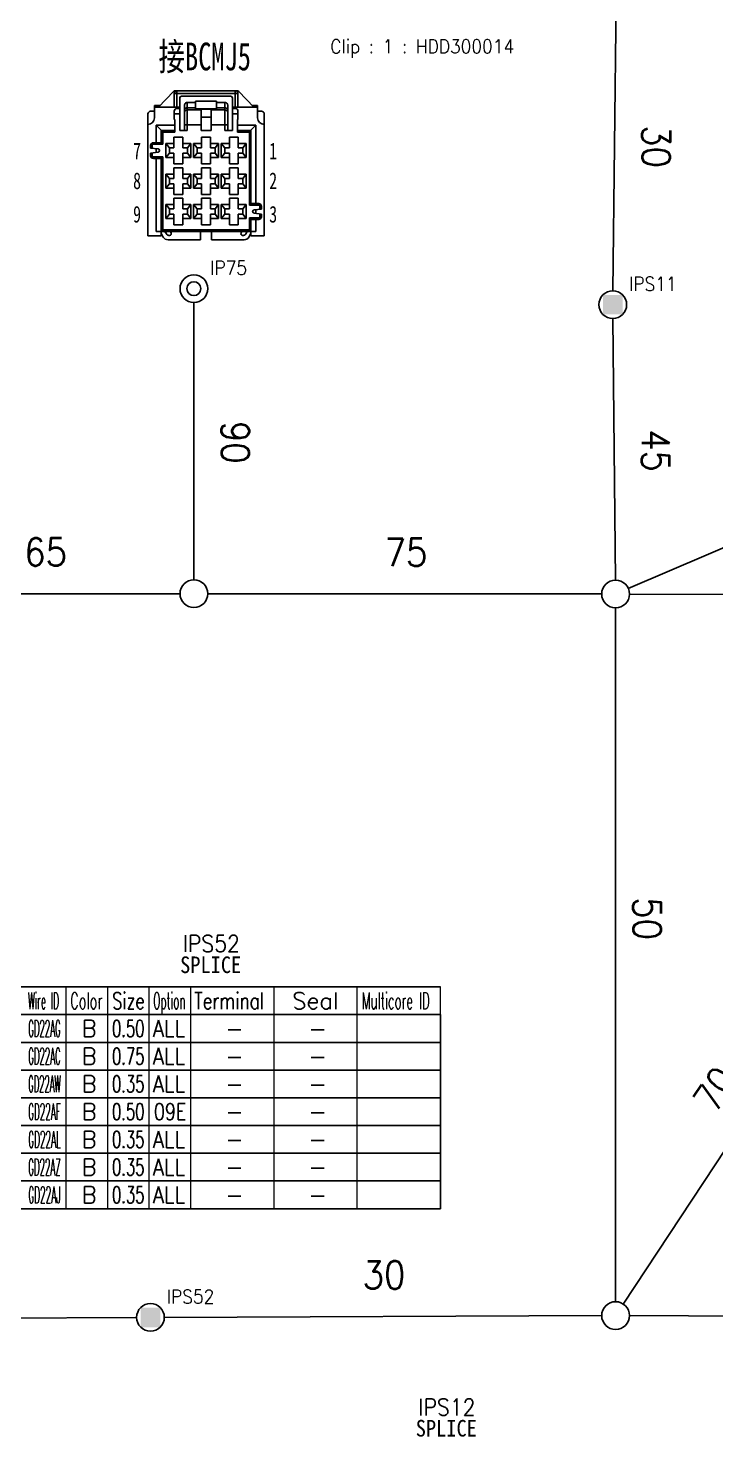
# Model space of a CAD drawing. Header units: inches. Extents: x 47316 to 59086, y 3141 to 11743.
# Drawn here: x 51892.4 to 52016.5, y 8601.8 to 8855.9 of the extents above; entities that cross this region are included whole.
import ezdxf

# ---------------------------------------------------------------- set-up
doc = ezdxf.new("R2010")
doc.units = ezdxf.units.IN
doc.header["$MEASUREMENT"] = 0
doc.layers.add('___SHELL', color=7, linetype='Continuous')
doc.styles.add('MtX_FangSong_GB2312', font='')
doc.styles.get("Standard").update_dxf_attribs({"font": ''})
doc.styles.get('MtX_FangSong_GB2312').set_extended_font_data('FangSong_GB2312')
doc.styles.get('Standard').set_extended_font_data('SimSun')
doc.linetypes.add('_VH_FOAM_COVERING_2', pattern='A,0.0001,[31,VeSys.shx,S=0.1,R=0,X=0,Y=0],-0.4,[31,VeSys.shx,S=0.1,R=180,X=0,Y=0],-0.0001', length=0.4002)
doc.linetypes.add('_VH_OTCON', pattern='A,0.0001,[7,VeSys.shx,S=0.1,R=0,X=0,Y=0],-0.4,[7,VeSys.shx,S=0.1,R=0,X=0,Y=0],-0.4,["X",Standard,S=1,R=0,X=-0.5,Y=-0.5],-0.0001,[7,VeSys.shx,S=0.1,R=0,X=0,Y=0],-0.4', length=1.2002)
doc.linetypes.add('_VH_SPACE_TAPE', pattern='A,0.0001,[17,VeSys.shx,S=0.1,R=0,X=0,Y=0],-0.4,[17,VeSys.shx,S=0.1,R=0,X=0,Y=0],-0.4,[17,VeSys.shx,S=0.1,R=0,X=0,Y=0],-0.4,[18,VeSys.shx,S=0.1,R=0,X=0,Y=0],-0.5,[18,VeSys.shx,S=0.1,R=180,X=0.1,Y=0],-0.1,[17,VeSys.shx,S=0.1,R=0,X=0,Y=0],-0.4,[17,VeSys.shx,S=0.1,R=0,X=0,Y=0],-0.4,[17,VeSys.shx,S=0.1,R=0,X=0,Y=0],-0.4', length=3.0001)

msp = doc.modelspace()

# ---------------------------------------------------------------- linework, layer by layer
at = {"color": 0, "linetype": '_VH_OTCON', "lineweight": -2, "ltscale": 5}
for p, q in [((51998.49, 8861.03), (51997.91, 8808.58)), ((51922.32, 8756.44), (51922.32, 8806.46)), ((51998.35, 8756.38), (51997.9, 8803.58)), ((51919.82, 8753.94), (51870.47, 8753.94)), ((51995.88, 8753.89), (51924.82, 8753.94)), ((51998.38, 8626.22), (51998.38, 8751.38)), ((51827.79, 8622.91), (51911.99, 8623.37)), ((51995.88, 8623.71), (51916.99, 8623.4)), ((52000.88, 8623.71), (52070.79, 8623.44))]:
    msp.add_line(p, q, dxfattribs=at)
at = {"color": 0, "linetype": '_VH_FOAM_COVERING_2', "lineweight": -2, "ltscale": 5}
msp.add_line((52000.67, 8754.87), (52109.08, 8801.45), dxfattribs=at)
at = {"color": 0, "linetype": '_VH_SPACE_TAPE', "lineweight": -2, "ltscale": 5}
msp.add_line((52000.88, 8753.87), (52088, 8753.56), dxfattribs=at)
at = {"color": 0, "linetype": 'Continuous', "lineweight": -2}
for p, q in [((51884.28, 8683), (51966.78, 8683)), ((51884.28, 8678), (51966.78, 8678))]:
    msp.add_line(p, q, dxfattribs=at)
at = {"color": 7, "linetype": 'Continuous', "lineweight": 15}
for p, q in [((51899.28, 8678), (51899.28, 8683)), ((51906.78, 8678), (51906.78, 8683)), ((51914.28, 8678), (51914.28, 8683)), ((51921.78, 8678), (51921.78, 8683)), ((51936.78, 8678), (51936.78, 8683)), ((51951.78, 8678), (51951.78, 8683)), ((51966.78, 8678), (51966.78, 8683))]:
    msp.add_line(p, q, dxfattribs=at)
at = {"color": 102, "linetype": 'Continuous', "lineweight": 15}
for p, q in [((51899.28, 8673), (51899.28, 8678)), ((51906.78, 8673), (51906.78, 8678)), ((51914.28, 8673), (51914.28, 8678)), ((51921.78, 8673), (51921.78, 8678)), ((51936.78, 8673), (51936.78, 8678)), ((51951.78, 8673), (51951.78, 8678)), ((51899.28, 8668), (51899.28, 8673)), ((51906.78, 8668), (51906.78, 8673)), ((51914.28, 8668), (51914.28, 8673)), ((51921.78, 8668), (51921.78, 8673)), ((51936.78, 8668), (51936.78, 8673)), ((51951.78, 8668), (51951.78, 8673)), ((51899.28, 8663), (51899.28, 8668)), ((51906.78, 8663), (51906.78, 8668)), ((51914.28, 8663), (51914.28, 8668)), ((51921.78, 8663), (51921.78, 8668)), ((51936.78, 8663), (51936.78, 8668)), ((51951.78, 8663), (51951.78, 8668)), ((51899.28, 8658), (51899.28, 8663)), ((51906.78, 8658), (51906.78, 8663)), ((51914.28, 8658), (51914.28, 8663)), ((51921.78, 8658), (51921.78, 8663)), ((51936.78, 8658), (51936.78, 8663)), ((51951.78, 8658), (51951.78, 8663)), ((51899.28, 8653), (51899.28, 8658)), ((51906.78, 8653), (51906.78, 8658)), ((51914.28, 8653), (51914.28, 8658)), ((51921.78, 8653), (51921.78, 8658)), ((51936.78, 8653), (51936.78, 8658)), ((51951.78, 8653), (51951.78, 8658)), ((51899.28, 8648), (51899.28, 8653)), ((51906.78, 8648), (51906.78, 8653)), ((51914.28, 8648), (51914.28, 8653)), ((51921.78, 8648), (51921.78, 8653)), ((51936.78, 8648), (51936.78, 8653)), ((51951.78, 8648), (51951.78, 8653)), ((51899.28, 8643), (51899.28, 8648)), ((51906.78, 8643), (51906.78, 8648)), ((51914.28, 8643), (51914.28, 8648)), ((51921.78, 8643), (51921.78, 8648)), ((51936.78, 8643), (51936.78, 8648)), ((51951.78, 8643), (51951.78, 8648))]:
    msp.add_line(p, q, dxfattribs=at)
at = {"color": 0, "linetype": '_VH_OTCON', "lineweight": -2, "ltscale": 5}
msp.add_lwpolyline([(51999.75, 8625.8), (52045.21, 8694.65), (52063.14, 8694.65)], dxfattribs=at)
at = {"color": 0, "linetype": 'Continuous', "lineweight": -2}
for points in [[(51884.28, 8673), (51884.28, 8678), (51966.78, 8678), (51966.78, 8673)], [(51884.28, 8668), (51884.28, 8673), (51966.78, 8673), (51966.78, 8668)], [(51884.28, 8663), (51884.28, 8668), (51966.78, 8668), (51966.78, 8663)], [(51884.28, 8658), (51884.28, 8663), (51966.78, 8663), (51966.78, 8658)], [(51884.28, 8653), (51884.28, 8658), (51966.78, 8658), (51966.78, 8653)], [(51884.28, 8648), (51884.28, 8653), (51966.78, 8653), (51966.78, 8648)], [(51884.28, 8643), (51884.28, 8648), (51966.78, 8648), (51966.78, 8643)]]:
    msp.add_lwpolyline(points, close=True, dxfattribs=at)
for centre, radius in [((51922.32, 8808.96), 2.5), ((51922.32, 8808.96), 1.25), ((51997.88, 8806.08), 2.5), ((51922.32, 8753.94), 2.5), ((51998.38, 8753.88), 2.5), ((51914.49, 8623.39), 2.5), ((51998.38, 8623.72), 2.5)]:
    msp.add_circle(centre, radius, dxfattribs=at)
at = {"color": 0, "linetype": 'Continuous', "lineweight": -2, "extrusion": (0, 0, -1)}
for points in [[(-51996.11, 8807.84), (-51996.11, 8804.31), (-51999.65, 8807.84), (-51999.65, 8804.31)], [(-51912.72, 8625.16), (-51912.72, 8621.62), (-51916.26, 8625.16), (-51916.26, 8621.62)]]:
    msp.add_solid(points, dxfattribs=at)
at = {"layer": '___SHELL', "color": 0, "lineweight": -2}
for p, q in [((51918.62, 8844.51), (51915.92, 8841.67)), ((51918.77, 8841.67), (51918.77, 8844.17)), ((51918.77, 8844.17), (51930.27, 8844.17)), ((51918.99, 8844.67), (51930.06, 8844.67)), ((51919.27, 8841.67), (51919.27, 8844.67)), ((51919.77, 8837.47), (51919.77, 8843.37)), ((51928.97, 8843.67), (51920.07, 8843.67)), ((51922.62, 8842.77), (51922.62, 8841.37)), ((51922.62, 8842.77), (51926.42, 8842.77)), ((51926.42, 8842.77), (51926.42, 8841.37)), ((51929.27, 8837.47), (51929.27, 8843.37)), ((51929.77, 8844.67), (51929.77, 8841.67)), ((51930.27, 8844.17), (51930.27, 8841.67)), ((51933.12, 8841.67), (51930.42, 8844.51)), ((51914.02, 8818.47), (51914.02, 8840.47)), ((51915.22, 8840.97), (51914.52, 8840.97)), ((51915.22, 8839.77), (51915.22, 8841.97)), ((51915.22, 8841.97), (51916.21, 8841.97)), ((51919.77, 8841.67), (51915.22, 8841.67)), ((51918.77, 8839.47), (51918.77, 8840.97)), ((51919.77, 8840.47), (51918.77, 8840.47)), ((51919.77, 8841.47), (51919.27, 8841.47)), ((51920.62, 8837.47), (51920.62, 8842.03)), ((51921.12, 8837.47), (51921.12, 8842.54)), ((51921.12, 8842.54), (51922.62, 8842.54)), ((51921.12, 8841.6), (51922.62, 8841.6)), ((51921.12, 8841.19), (51923.62, 8841.19)), ((51922.62, 8841.37), (51926.42, 8841.37)), ((51923.62, 8837.47), (51923.62, 8841.3)), ((51925.42, 8837.47), (51925.42, 8841.3)), ((51925.42, 8841.19), (51927.92, 8841.19)), ((51926.42, 8842.54), (51927.92, 8842.54)), ((51926.42, 8841.6), (51927.92, 8841.6)), ((51927.92, 8837.47), (51927.92, 8842.54)), ((51928.42, 8837.47), (51928.42, 8842.03)), ((51933.82, 8841.67), (51929.27, 8841.67)), ((51929.77, 8841.47), (51929.27, 8841.47)), ((51930.27, 8840.47), (51929.27, 8840.47)), ((51930.27, 8839.47), (51930.27, 8840.97)), ((51932.84, 8841.97), (51933.82, 8841.97)), ((51933.82, 8839.77), (51933.82, 8841.97)), ((51934.52, 8840.97), (51933.82, 8840.97)), ((51935.02, 8840.47), (51935.02, 8818.47)), ((51915.52, 8835.29), (51915.52, 8838.47)), ((51915.52, 8838.47), (51916.42, 8837.57)), ((51915.52, 8838.47), (51918.87, 8838.47)), ((51916.42, 8835.29), (51916.42, 8837.57)), ((51918.77, 8839.47), (51918.87, 8839.47)), ((51918.87, 8839.47), (51918.87, 8837.18)), ((51920.62, 8838.49), (51923.62, 8838.49)), ((51925.42, 8838.49), (51928.42, 8838.49)), ((51930.17, 8837.18), (51930.17, 8839.47)), ((51930.17, 8839.47), (51930.27, 8839.47)), ((51930.17, 8838.47), (51933.52, 8838.47)), ((51933.52, 8838.47), (51932.62, 8837.57)), ((51932.62, 8824.29), (51932.62, 8837.57)), ((51933.52, 8838.47), (51933.52, 8824.29)), ((51914.67, 8835.14), (51914.81, 8835)), ((51914.81, 8835), (51914.81, 8834.28)), ((51916.71, 8835), (51914.81, 8835)), ((51916.42, 8835.29), (51915.02, 8835.29)), ((51916.71, 8837.18), (51916.42, 8837.47)), ((51916.42, 8837.47), (51918.87, 8837.47)), ((51916.71, 8835), (51916.42, 8835.29)), ((51916.71, 8837.18), (51916.71, 8835)), ((51916.71, 8837.18), (51918.87, 8837.18)), ((51917.27, 8835.14), (51917.27, 8832.59)), ((51917.9, 8834.34), (51917.27, 8835.14)), ((51918.72, 8835.14), (51917.27, 8835.14)), ((51918.72, 8834.34), (51918.72, 8836.27)), ((51920.32, 8836.27), (51918.72, 8836.27)), ((51921.12, 8837.47), (51919.77, 8837.47)), ((51920.32, 8834.34), (51920.32, 8836.27)), ((51921.77, 8835.14), (51920.32, 8835.14)), ((51921.15, 8834.34), (51921.77, 8835.14)), ((51921.77, 8832.59), (51921.77, 8835.14)), ((51922.27, 8835.14), (51922.27, 8832.59)), ((51922.9, 8834.34), (51922.27, 8835.14)), ((51923.72, 8835.14), (51922.27, 8835.14)), ((51923.62, 8837.47), (51925.42, 8837.47)), ((51923.72, 8834.34), (51923.72, 8836.27)), ((51925.32, 8836.27), (51923.72, 8836.27)), ((51925.32, 8834.34), (51925.32, 8836.27)), ((51926.77, 8835.14), (51925.32, 8835.14)), ((51926.15, 8834.34), (51926.77, 8835.14)), ((51926.77, 8832.59), (51926.77, 8835.14)), ((51927.27, 8835.14), (51927.27, 8832.59)), ((51928.72, 8835.14), (51927.27, 8835.14)), ((51927.9, 8834.34), (51927.27, 8835.14)), ((51929.27, 8837.47), (51927.92, 8837.47)), ((51928.72, 8834.34), (51928.72, 8836.27)), ((51930.32, 8836.27), (51928.72, 8836.27)), ((51930.17, 8837.47), (51932.62, 8837.47)), ((51930.17, 8837.18), (51932.33, 8837.18)), ((51930.32, 8834.34), (51930.32, 8836.27)), ((51931.77, 8835.14), (51930.32, 8835.14)), ((51931.15, 8834.34), (51931.77, 8835.14)), ((51931.77, 8832.59), (51931.77, 8835.14)), ((51932.62, 8837.47), (51932.33, 8837.18)), ((51932.33, 8837.18), (51932.33, 8824)), ((51914.52, 8834.79), (51914.52, 8834.32)), ((51914.52, 8834.32), (51915.85, 8834.16)), ((51914.52, 8833.42), (51915.85, 8833.57)), ((51914.52, 8833.42), (51914.52, 8832.94)), ((51914.67, 8832.59), (51914.81, 8832.73)), ((51914.81, 8833.45), (51914.81, 8832.73)), ((51914.81, 8832.73), (51916.71, 8832.73)), ((51915.02, 8832.44), (51916.42, 8832.44)), ((51915.52, 8833.53), (51915.52, 8834.2)), ((51915.52, 8819.27), (51915.52, 8832.44)), ((51916.42, 8832.44), (51916.71, 8832.73)), ((51916.42, 8818.47), (51916.42, 8832.44)), ((51916.71, 8832.73), (51916.71, 8819.55)), ((51917.9, 8833.39), (51917.27, 8832.59)), ((51917.27, 8832.59), (51918.72, 8832.59)), ((51917.9, 8834.34), (51917.9, 8833.39)), ((51918.72, 8834.34), (51917.9, 8834.34)), ((51917.9, 8833.39), (51918.72, 8833.39)), ((51918.72, 8833.39), (51918.72, 8831.47)), ((51921.15, 8834.34), (51920.32, 8834.34)), ((51920.32, 8831.47), (51920.32, 8833.39)), ((51920.32, 8833.39), (51921.15, 8833.39)), ((51920.32, 8832.59), (51921.77, 8832.59)), ((51921.15, 8833.39), (51921.15, 8834.34)), ((51921.15, 8833.39), (51921.77, 8832.59)), ((51922.9, 8833.39), (51922.27, 8832.59)), ((51922.27, 8832.59), (51923.72, 8832.59)), ((51922.9, 8834.34), (51922.9, 8833.39)), ((51923.72, 8834.34), (51922.9, 8834.34)), ((51922.9, 8833.39), (51923.72, 8833.39)), ((51923.72, 8833.39), (51923.72, 8831.47)), ((51926.15, 8834.34), (51925.32, 8834.34)), ((51925.32, 8831.47), (51925.32, 8833.39)), ((51925.32, 8833.39), (51926.15, 8833.39)), ((51925.32, 8832.59), (51926.77, 8832.59)), ((51926.15, 8833.39), (51926.15, 8834.34)), ((51926.15, 8833.39), (51926.77, 8832.59)), ((51927.9, 8833.39), (51927.27, 8832.59)), ((51927.27, 8832.59), (51928.72, 8832.59)), ((51927.9, 8834.34), (51927.9, 8833.39)), ((51928.72, 8834.34), (51927.9, 8834.34)), ((51927.9, 8833.39), (51928.72, 8833.39)), ((51928.72, 8833.39), (51928.72, 8831.47)), ((51931.15, 8834.34), (51930.32, 8834.34)), ((51930.32, 8833.39), (51931.15, 8833.39)), ((51930.32, 8831.47), (51930.32, 8833.39)), ((51930.32, 8832.59), (51931.77, 8832.59)), ((51931.15, 8833.39), (51931.15, 8834.34)), ((51931.15, 8833.39), (51931.77, 8832.59)), ((51918.72, 8831.47), (51920.32, 8831.47)), ((51918.72, 8828.84), (51918.72, 8830.77)), ((51920.32, 8830.77), (51918.72, 8830.77)), ((51920.32, 8828.84), (51920.32, 8830.77)), ((51923.72, 8831.47), (51925.32, 8831.47)), ((51923.72, 8828.84), (51923.72, 8830.77)), ((51925.32, 8830.77), (51923.72, 8830.77)), ((51925.32, 8828.84), (51925.32, 8830.77)), ((51928.72, 8831.47), (51930.32, 8831.47)), ((51930.32, 8830.77), (51928.72, 8830.77)), ((51928.72, 8828.84), (51928.72, 8830.77)), ((51930.32, 8828.84), (51930.32, 8830.77)), ((51917.27, 8829.64), (51917.27, 8827.09)), ((51917.9, 8828.84), (51917.27, 8829.64)), ((51918.72, 8829.64), (51917.27, 8829.64)), ((51917.9, 8827.89), (51917.27, 8827.09)), ((51917.9, 8828.84), (51917.9, 8827.89)), ((51918.72, 8828.84), (51917.9, 8828.84)), ((51917.9, 8827.89), (51918.72, 8827.89)), ((51918.72, 8827.89), (51918.72, 8825.97)), ((51921.77, 8829.64), (51920.32, 8829.64)), ((51921.15, 8828.84), (51920.32, 8828.84)), ((51920.32, 8825.97), (51920.32, 8827.89)), ((51920.32, 8827.89), (51921.15, 8827.89)), ((51921.15, 8828.84), (51921.77, 8829.64)), ((51921.15, 8827.89), (51921.15, 8828.84)), ((51921.15, 8827.89), (51921.77, 8827.09)), ((51921.77, 8827.09), (51921.77, 8829.64)), ((51922.27, 8829.64), (51922.27, 8827.09)), ((51922.9, 8828.84), (51922.27, 8829.64)), ((51923.72, 8829.64), (51922.27, 8829.64)), ((51922.9, 8827.89), (51922.27, 8827.09)), ((51923.72, 8828.84), (51922.9, 8828.84)), ((51922.9, 8828.84), (51922.9, 8827.89)), ((51922.9, 8827.89), (51923.72, 8827.89)), ((51923.72, 8827.89), (51923.72, 8825.97)), ((51926.77, 8829.64), (51925.32, 8829.64)), ((51926.15, 8828.84), (51925.32, 8828.84)), ((51925.32, 8827.89), (51926.15, 8827.89)), ((51925.32, 8825.97), (51925.32, 8827.89)), ((51926.15, 8828.84), (51926.77, 8829.64)), ((51926.15, 8827.89), (51926.15, 8828.84)), ((51926.15, 8827.89), (51926.77, 8827.09)), ((51926.77, 8827.09), (51926.77, 8829.64)), ((51928.72, 8829.64), (51927.27, 8829.64)), ((51927.9, 8828.84), (51927.27, 8829.64)), ((51927.27, 8829.64), (51927.27, 8827.09)), ((51927.9, 8827.89), (51927.27, 8827.09)), ((51928.72, 8828.84), (51927.9, 8828.84)), ((51927.9, 8828.84), (51927.9, 8827.89)), ((51927.9, 8827.89), (51928.72, 8827.89)), ((51928.72, 8827.89), (51928.72, 8825.97)), ((51931.77, 8829.64), (51930.32, 8829.64)), ((51931.15, 8828.84), (51930.32, 8828.84)), ((51930.32, 8827.89), (51931.15, 8827.89)), ((51930.32, 8825.97), (51930.32, 8827.89)), ((51931.15, 8828.84), (51931.77, 8829.64)), ((51931.15, 8827.89), (51931.15, 8828.84)), ((51931.15, 8827.89), (51931.77, 8827.09)), ((51931.77, 8827.09), (51931.77, 8829.64)), ((51917.27, 8827.09), (51918.72, 8827.09)), ((51918.72, 8825.97), (51920.32, 8825.97)), ((51918.72, 8823.34), (51918.72, 8825.27)), ((51920.32, 8825.27), (51918.72, 8825.27)), ((51920.32, 8827.09), (51921.77, 8827.09)), ((51920.32, 8823.34), (51920.32, 8825.27)), ((51922.27, 8827.09), (51923.72, 8827.09)), ((51923.72, 8825.97), (51925.32, 8825.97)), ((51925.32, 8825.27), (51923.72, 8825.27)), ((51923.72, 8823.34), (51923.72, 8825.27)), ((51925.32, 8827.09), (51926.77, 8827.09)), ((51925.32, 8823.34), (51925.32, 8825.27)), ((51927.27, 8827.09), (51928.72, 8827.09)), ((51928.72, 8825.97), (51930.32, 8825.97)), ((51930.32, 8825.27), (51928.72, 8825.27)), ((51928.72, 8823.34), (51928.72, 8825.27)), ((51930.32, 8827.09), (51931.77, 8827.09)), ((51930.32, 8823.34), (51930.32, 8825.27)), ((51917.9, 8823.34), (51917.27, 8824.14)), ((51917.27, 8824.14), (51917.27, 8821.59)), ((51918.72, 8824.14), (51917.27, 8824.14)), ((51917.9, 8822.39), (51917.27, 8821.59)), ((51918.72, 8823.34), (51917.9, 8823.34)), ((51917.9, 8823.34), (51917.9, 8822.39)), ((51917.9, 8822.39), (51918.72, 8822.39)), ((51918.72, 8822.39), (51918.72, 8820.47)), ((51921.77, 8824.14), (51920.32, 8824.14)), ((51921.15, 8823.34), (51920.32, 8823.34)), ((51920.32, 8822.39), (51921.15, 8822.39)), ((51920.32, 8820.47), (51920.32, 8822.39)), ((51921.15, 8823.34), (51921.77, 8824.14)), ((51921.15, 8822.39), (51921.15, 8823.34)), ((51921.15, 8822.39), (51921.77, 8821.59)), ((51921.77, 8821.59), (51921.77, 8824.14)), ((51923.72, 8824.14), (51922.27, 8824.14)), ((51922.9, 8823.34), (51922.27, 8824.14)), ((51922.27, 8824.14), (51922.27, 8821.59)), ((51922.9, 8822.39), (51922.27, 8821.59)), ((51923.72, 8823.34), (51922.9, 8823.34)), ((51922.9, 8823.34), (51922.9, 8822.39)), ((51922.9, 8822.39), (51923.72, 8822.39)), ((51923.72, 8822.39), (51923.72, 8820.47)), ((51926.77, 8824.14), (51925.32, 8824.14)), ((51926.15, 8823.34), (51925.32, 8823.34)), ((51925.32, 8822.39), (51926.15, 8822.39)), ((51925.32, 8820.47), (51925.32, 8822.39)), ((51926.15, 8823.34), (51926.77, 8824.14)), ((51926.15, 8822.39), (51926.15, 8823.34)), ((51926.15, 8822.39), (51926.77, 8821.59)), ((51926.77, 8821.59), (51926.77, 8824.14)), ((51928.72, 8824.14), (51927.27, 8824.14)), ((51927.9, 8823.34), (51927.27, 8824.14)), ((51927.27, 8824.14), (51927.27, 8821.59)), ((51927.9, 8822.39), (51927.27, 8821.59)), ((51928.72, 8823.34), (51927.9, 8823.34)), ((51927.9, 8823.34), (51927.9, 8822.39)), ((51927.9, 8822.39), (51928.72, 8822.39)), ((51928.72, 8822.39), (51928.72, 8820.47)), ((51931.77, 8824.14), (51930.32, 8824.14)), ((51931.15, 8823.34), (51930.32, 8823.34)), ((51930.32, 8822.39), (51931.15, 8822.39)), ((51930.32, 8820.47), (51930.32, 8822.39)), ((51931.15, 8823.34), (51931.77, 8824.14)), ((51931.15, 8822.39), (51931.15, 8823.34)), ((51931.15, 8822.39), (51931.77, 8821.59)), ((51931.77, 8821.59), (51931.77, 8824.14)), ((51932.62, 8824.29), (51932.33, 8824)), ((51934.23, 8824), (51932.33, 8824)), ((51934.02, 8824.29), (51932.62, 8824.29)), ((51933.19, 8823.16), (51934.52, 8823.32)), ((51933.19, 8822.57), (51934.52, 8822.42)), ((51933.52, 8823.2), (51933.52, 8822.53)), ((51934.37, 8824.14), (51934.23, 8824)), ((51934.23, 8823.28), (51934.23, 8824)), ((51934.23, 8821.73), (51934.23, 8822.45)), ((51934.52, 8823.32), (51934.52, 8823.79)), ((51934.52, 8821.94), (51934.52, 8822.42)), ((51917.27, 8821.59), (51918.72, 8821.59)), ((51918.72, 8820.47), (51920.32, 8820.47)), ((51920.32, 8821.59), (51921.77, 8821.59)), ((51922.27, 8821.59), (51923.72, 8821.59)), ((51923.72, 8820.47), (51925.32, 8820.47)), ((51925.32, 8821.59), (51926.77, 8821.59)), ((51927.27, 8821.59), (51928.72, 8821.59)), ((51928.72, 8820.47), (51930.32, 8820.47)), ((51930.32, 8821.59), (51931.77, 8821.59)), ((51932.33, 8821.73), (51934.23, 8821.73)), ((51932.62, 8821.44), (51932.33, 8821.73)), ((51932.33, 8821.73), (51932.33, 8819.55)), ((51932.62, 8821.44), (51934.02, 8821.44)), ((51932.62, 8818.47), (51932.62, 8821.44)), ((51933.52, 8821.44), (51933.52, 8819.27)), ((51934.37, 8821.59), (51934.23, 8821.73)), ((51916.42, 8818.47), (51914.02, 8818.47)), ((51915.52, 8819.27), (51933.52, 8819.27)), ((51916.71, 8819.55), (51916.42, 8819.27)), ((51916.8, 8818.27), (51916.42, 8818.92)), ((51932.33, 8819.55), (51916.71, 8819.55)), ((51917.1, 8819.27), (51917.36, 8818.82)), ((51917.66, 8817.77), (51923.52, 8817.77)), ((51917.79, 8818.57), (51917.94, 8818.57)), ((51918.05, 8819.27), (51918.2, 8819.02)), ((51923.52, 8817.77), (51923.52, 8819.27)), ((51925.52, 8817.77), (51925.52, 8819.27)), ((51925.52, 8817.77), (51931.38, 8817.77)), ((51930.85, 8819.02), (51930.99, 8819.27)), ((51931.11, 8818.57), (51931.25, 8818.57)), ((51931.68, 8818.82), (51931.94, 8819.27)), ((51932.62, 8818.92), (51932.24, 8818.27)), ((51932.33, 8819.55), (51932.62, 8819.27)), ((51935.02, 8818.47), (51932.62, 8818.47))]:
    msp.add_line(p, q, dxfattribs=at)
for centre, radius, start, end in [((51918.99, 8844.17), 0.5, 90, 136.4688), ((51919.27, 8844.17), 0.5, 90, 180), ((51920.07, 8843.37), 0.3, 90, 180), ((51928.97, 8843.37), 0.3, 0, 90), ((51929.77, 8844.17), 0.5, 0, 90), ((51930.06, 8844.17), 0.5, 43.5312, 90), ((51914.52, 8840.47), 0.5, 90, 180), ((51919.27, 8840.97), 0.5, 90, 180), ((51929.77, 8840.97), 0.5, 0, 90), ((51934.52, 8840.47), 0.5, 0, 90), ((51914.02, 8839.77), 1.2, 270, 0), ((51935.02, 8839.77), 1.2, 180, 270), ((51915.02, 8834.79), 0.5, 90, 180), ((51915.02, 8832.94), 0.5, 180, 270), ((51915.82, 8833.87), 0.3, 276.4976, 83.5024), ((51933.22, 8822.87), 0.3, 96.4976, 263.5024), ((51934.02, 8823.79), 0.5, 0, 90), ((51934.02, 8821.94), 0.5, 270, 0), ((51917.66, 8818.77), 1, 210, 270), ((51917.79, 8819.07), 0.5, 210, 270), ((51917.94, 8818.87), 0.3, 270, 30), ((51931.11, 8818.87), 0.3, 150, 270), ((51931.25, 8819.07), 0.5, 270, 330), ((51931.38, 8818.77), 1, 270, 330)]:
    msp.add_arc(centre, radius, start, end, dxfattribs=at)
for points, start_tangent, end_tangent in [([(51921.12, 8842.54), (51920.97, 8842.51), (51920.83, 8842.44), (51920.72, 8842.33), (51920.64, 8842.19), (51920.62, 8842.03)], (-1, 0), (0, -1)), ([(51921.12, 8841.6), (51920.97, 8841.58), (51920.83, 8841.5), (51920.72, 8841.39), (51920.65, 8841.26), (51920.62, 8841.1)], (-1, 0), (0, -1)), ([(51920.62, 8840.69), (51920.65, 8840.84), (51920.72, 8840.98), (51920.83, 8841.09), (51920.97, 8841.16), (51921.12, 8841.19)], (0, 1), (1, 0)), ([(51925.42, 8841.3), (51925.39, 8841.31), (51925.3, 8841.32), (51925.16, 8841.33), (51924.97, 8841.33), (51924.75, 8841.34), (51924.52, 8841.34), (51924.29, 8841.34), (51924.07, 8841.33), (51923.88, 8841.33), (51923.74, 8841.32), (51923.65, 8841.31), (51923.62, 8841.3)], (0, 1), (0, -1)), ([(51927.92, 8842.54), (51928.08, 8842.51), (51928.22, 8842.44), (51928.33, 8842.33), (51928.4, 8842.19), (51928.42, 8842.03)], (1, 0), (0, -1)), ([(51927.92, 8841.6), (51928.08, 8841.58), (51928.21, 8841.5), (51928.33, 8841.39), (51928.4, 8841.26), (51928.42, 8841.1)], (1, 0), (0, -1)), ([(51927.92, 8841.19), (51928.08, 8841.16), (51928.21, 8841.09), (51928.33, 8840.98), (51928.4, 8840.84), (51928.42, 8840.69)], (1, 0), (0, -1)), ([(51925.42, 8839.87), (51925.39, 8839.88), (51925.3, 8839.89), (51925.16, 8839.9), (51924.97, 8839.91), (51924.75, 8839.91), (51924.52, 8839.91), (51924.29, 8839.91), (51924.07, 8839.91), (51923.88, 8839.9), (51923.74, 8839.89), (51923.65, 8839.88), (51923.62, 8839.87)], (0, 1), (0, -1))]:
    msp.add_spline(points, degree=3, dxfattribs=dict(at, start_tangent=start_tangent, end_tangent=end_tangent))

# ---------------------------------------------------------------- texts
at = {"color": 0, "lineweight": -2, "style": 'MtX_FangSong_GB2312', "width": 0.7}
msp.add_text('接BCMJ5', height=5, rotation=360, dxfattribs=at).set_placement((51915.94, 8848.34))
at = {"color": 42, "linetype": 'Continuous', "lineweight": 15, "insert": (51946.92, 8853.91), "char_height": 2.5, "width": 39, "attachment_point": 1}
msp.add_mtext('\\Fromans.shx;\\W0.9000000000;\\T1.0000000000;\\o\\lClip : 1 : HDD300014', dxfattribs=at)
at = {"color": 7, "linetype": '_VH_OTCON', "lineweight": 18, "ltscale": 5, "char_height": 5, "width": 8.5714, "attachment_point": 1}
for s, insert, rotation in [('\\Fromans.shx;\\W0.9000000000;\\T1.0000000000;\\o\\l30', (52008.2, 8838.45), 270), ('\\Fromans.shx;\\W0.9000000000;\\T1.0000000000;\\o\\l90', (51932.32, 8785.09), 270), ('\\Fromans.shx;\\W0.9000000000;\\T1.0000000000;\\o\\l45', (52008.13, 8783.62), 270), ('\\Fromans.shx;\\W0.9000000000;\\T1.0000000000;\\o\\l75', (51956.71, 8763.91), 359.9568), ('\\Fromans.shx;\\W0.9000000000;\\T1.0000000000;\\o\\l50', (52006.58, 8699.17), 270), ('\\Fromans.shx;\\W0.9000000000;\\T1.0000000000;\\o\\l70', (52012.13, 8662.69), 56.5666), ('\\Fromans.shx;\\W0.9000000000;\\T1.0000000000;\\o\\l30', (51952.75, 8633.54), 0.224)]:
    msp.add_mtext(s, dxfattribs=dict(at, insert=insert, rotation=rotation))
at = {"color": 21, "linetype": 'Continuous', "lineweight": 15, "attachment_point": 1}
for s, insert, char_height, width in [('\\Fromans.shx;\\W0.9000000000;\\T1.0000000000;\\o\\lIP75', (51925.25, 8813.96), 2.5, 7.3929), ('\\Fromans.shx;\\W0.9000000000;\\T1.0000000000;\\o\\lIPS11', (52000.81, 8811.08), 2.5, 9.5357), ('\\Fromans.shx;\\W0.3760330579;\\T1.0000000000;\\o\\lGD22AG', (51892.44, 8677), 3, 6.5), ('\\Fromans.shx;\\W0.6500000000;\\T1.0000000000;\\o\\l0.50', (51907.56, 8677), 3, 6.5), ('\\Fromans.shx;\\W1.0000000000;\\T1.0000000000;\\o\\l-', (51927.99, 8677), 3, 3.7143), ('\\Fromans.shx;\\W0.3760330579;\\T1.0000000000;\\o\\lGD22AC', (51892.44, 8672), 3, 6.5), ('\\Fromans.shx;\\W0.6500000000;\\T1.0000000000;\\o\\l0.75', (51907.56, 8672), 3, 6.5), ('\\Fromans.shx;\\W1.0000000000;\\T1.0000000000;\\o\\l-', (51927.99, 8672), 3, 3.7143), ('\\Fromans.shx;\\W0.3669354839;\\T1.0000000000;\\o\\lGD22AW', (51892.44, 8667), 3, 6.5), ('\\Fromans.shx;\\W0.6500000000;\\T1.0000000000;\\o\\l0.35', (51907.56, 8667), 3, 6.5), ('\\Fromans.shx;\\W1.0000000000;\\T1.0000000000;\\o\\l-', (51927.99, 8667), 3, 3.7143), ('\\Fromans.shx;\\W0.3855932203;\\T1.0000000000;\\o\\lGD22AF', (51892.44, 8662), 3, 6.5), ('\\Fromans.shx;\\W0.6500000000;\\T1.0000000000;\\o\\l0.50', (51907.56, 8662), 3, 6.5), ('\\Fromans.shx;\\W1.0000000000;\\T1.0000000000;\\o\\l-', (51927.99, 8662), 3, 3.7143), ('\\Fromans.shx;\\W0.3888888889;\\T1.0000000000;\\o\\lGD22AL', (51892.45, 8657), 3, 6.5), ('\\Fromans.shx;\\W0.6500000000;\\T1.0000000000;\\o\\l0.35', (51907.56, 8657), 3, 6.5), ('\\Fromans.shx;\\W1.0000000000;\\T1.0000000000;\\o\\l-', (51927.99, 8657), 3, 3.7143), ('\\Fromans.shx;\\W0.3791666667;\\T1.0000000000;\\o\\lGD22AZ', (51892.44, 8652), 3, 6.5), ('\\Fromans.shx;\\W0.6500000000;\\T1.0000000000;\\o\\l0.35', (51907.56, 8652), 3, 6.5), ('\\Fromans.shx;\\W1.0000000000;\\T1.0000000000;\\o\\l-', (51927.99, 8652), 3, 3.7143), ('\\Fromans.shx;\\W0.3922413793;\\T1.0000000000;\\o\\lGD22AJ', (51892.45, 8647), 3, 6.5), ('\\Fromans.shx;\\W0.6500000000;\\T1.0000000000;\\o\\l0.35', (51907.56, 8647), 3, 6.5), ('\\Fromans.shx;\\W1.0000000000;\\T1.0000000000;\\o\\l-', (51927.99, 8647), 3, 3.7143), ('\\Fromans.shx;\\W0.9000000000;\\T1.0000000000;\\o\\lIPS52', (51917.42, 8628.39), 2.5, 9.5357)]:
    msp.add_mtext(s, dxfattribs=dict(at, insert=insert, char_height=char_height, width=width))
at = {"color": 7, "linetype": '_VH_OTCON', "lineweight": 18, "ltscale": 5, "insert": (51891.72, 8763.94), "char_height": 5, "width": 8.5714, "attachment_point": 1}
msp.add_mtext('\\Fromans.shx;\\W0.9000000000;\\T1.0000000000;\\o\\l65', dxfattribs=at)
at = {"color": 6, "linetype": 'Continuous', "lineweight": 20, "char_height": 3, "attachment_point": 1}
for s, insert, width in [('\\Fromans.shx;\\W0.9000000000;\\T1.0000000000;\\o\\lIPS52', (51920.32, 8692.32), 11.4429), ('\\f黑体|b0|i0|c1|p0;\\W0.9000000000;\\T1.0000000000;\\o\\lSPLICE', (51919.84, 8688.5), 11.6494), ('\\Fromans.shx;\\W0.9000000000;\\T1.0000000000;\\o\\lIPS12', (51962.82, 8608.71), 11.4429), ('\\f黑体|b0|i0|c1|p0;\\W0.9000000000;\\T1.0000000000;\\o\\lSPLICE', (51962.34, 8604.9), 11.6494)]:
    msp.add_mtext(s, dxfattribs=dict(at, insert=insert, width=width))
at = {"color": 7, "linetype": 'Continuous', "lineweight": 15, "char_height": 3, "attachment_point": 1}
for s, insert, width in [('\\Fromans.shx;\\W0.4026548673;\\T1.0000000000;\\o\\lWire ID', (51892.39, 8682), 6.5), ('\\Fromans.shx;\\W0.5687500000;\\T1.0000000000;\\o\\lColor', (51900.02, 8682), 6.5), ('\\Fromans.shx;\\W0.7222222222;\\T1.0000000000;\\o\\lSize', (51907.59, 8682), 6.5), ('\\Fromans.shx;\\W0.4595959596;\\T1.0000000000;\\o\\lOption', (51914.98, 8682), 6.5), ('\\Fromans.shx;\\W0.7480916031;\\T1.0000000000;\\o\\lTerminal', (51922.39, 8682), 14), ('\\Fromans.shx;\\W1.0000000000;\\T1.0000000000;\\o\\lSeal', (51940.06, 8682), 9.2857), ('\\Fromans.shx;\\W0.5185185185;\\T1.0000000000;\\o\\lMulticore ID', (51952.58, 8682), 14)]:
    msp.add_mtext(s, dxfattribs=dict(at, insert=insert, width=width))
at = {"color": 140, "linetype": 'Continuous', "lineweight": 15, "char_height": 3, "attachment_point": 1}
for s, insert, width in [('\\Fromans.shx;\\W1.0000000000;\\T1.0000000000;\\o\\lB', (51902.1, 8677), 3), ('\\Fromans.shx;\\W0.8750000000;\\T1.0000000000;\\o\\lALL', (51914.9, 8677), 6.5), ('\\Fromans.shx;\\W1.0000000000;\\T1.0000000000;\\o\\l-', (51942.99, 8677), 3.7143), ('\\Fromans.shx;\\W1.0000000000;\\T1.0000000000;\\o\\lB', (51902.1, 8672), 3), ('\\Fromans.shx;\\W0.8750000000;\\T1.0000000000;\\o\\lALL', (51914.9, 8672), 6.5), ('\\Fromans.shx;\\W1.0000000000;\\T1.0000000000;\\o\\l-', (51942.99, 8672), 3.7143), ('\\Fromans.shx;\\W1.0000000000;\\T1.0000000000;\\o\\lB', (51902.1, 8667), 3), ('\\Fromans.shx;\\W0.8750000000;\\T1.0000000000;\\o\\lALL', (51914.9, 8667), 6.5), ('\\Fromans.shx;\\W1.0000000000;\\T1.0000000000;\\o\\l-', (51942.99, 8667), 3.7143), ('\\Fromans.shx;\\W1.0000000000;\\T1.0000000000;\\o\\lB', (51902.1, 8662), 3), ('\\Fromans.shx;\\W0.7711864407;\\T1.0000000000;\\o\\l09E', (51915.11, 8662), 6.5), ('\\Fromans.shx;\\W1.0000000000;\\T1.0000000000;\\o\\l-', (51942.99, 8662), 3.7143), ('\\Fromans.shx;\\W1.0000000000;\\T1.0000000000;\\o\\lB', (51902.1, 8657), 3), ('\\Fromans.shx;\\W0.8750000000;\\T1.0000000000;\\o\\lALL', (51914.9, 8657), 6.5), ('\\Fromans.shx;\\W1.0000000000;\\T1.0000000000;\\o\\l-', (51942.99, 8657), 3.7143), ('\\Fromans.shx;\\W1.0000000000;\\T1.0000000000;\\o\\lB', (51902.1, 8652), 3), ('\\Fromans.shx;\\W0.8750000000;\\T1.0000000000;\\o\\lALL', (51914.9, 8652), 6.5), ('\\Fromans.shx;\\W1.0000000000;\\T1.0000000000;\\o\\l-', (51942.99, 8652), 3.7143), ('\\Fromans.shx;\\W1.0000000000;\\T1.0000000000;\\o\\lB', (51902.1, 8647), 3), ('\\Fromans.shx;\\W0.8750000000;\\T1.0000000000;\\o\\lALL', (51914.9, 8647), 6.5), ('\\Fromans.shx;\\W1.0000000000;\\T1.0000000000;\\o\\l-', (51942.99, 8647), 3.7143)]:
    msp.add_mtext(s, dxfattribs=dict(at, insert=insert, width=width))
at = {"layer": '___SHELL', "color": 0, "lineweight": -2, "width": 0.7}
for s, p in [('7', (51911.36, 8832.3)), ('1', (51935.91, 8832.3)), ('8', (51911.36, 8826.92)), ('2', (51935.91, 8826.92)), ('9', (51911.36, 8820.89)), ('3', (51935.91, 8820.89))]:
    msp.add_text(s, height=3, dxfattribs=at).set_placement(p)

doc.saveas('drawing.dxf')
